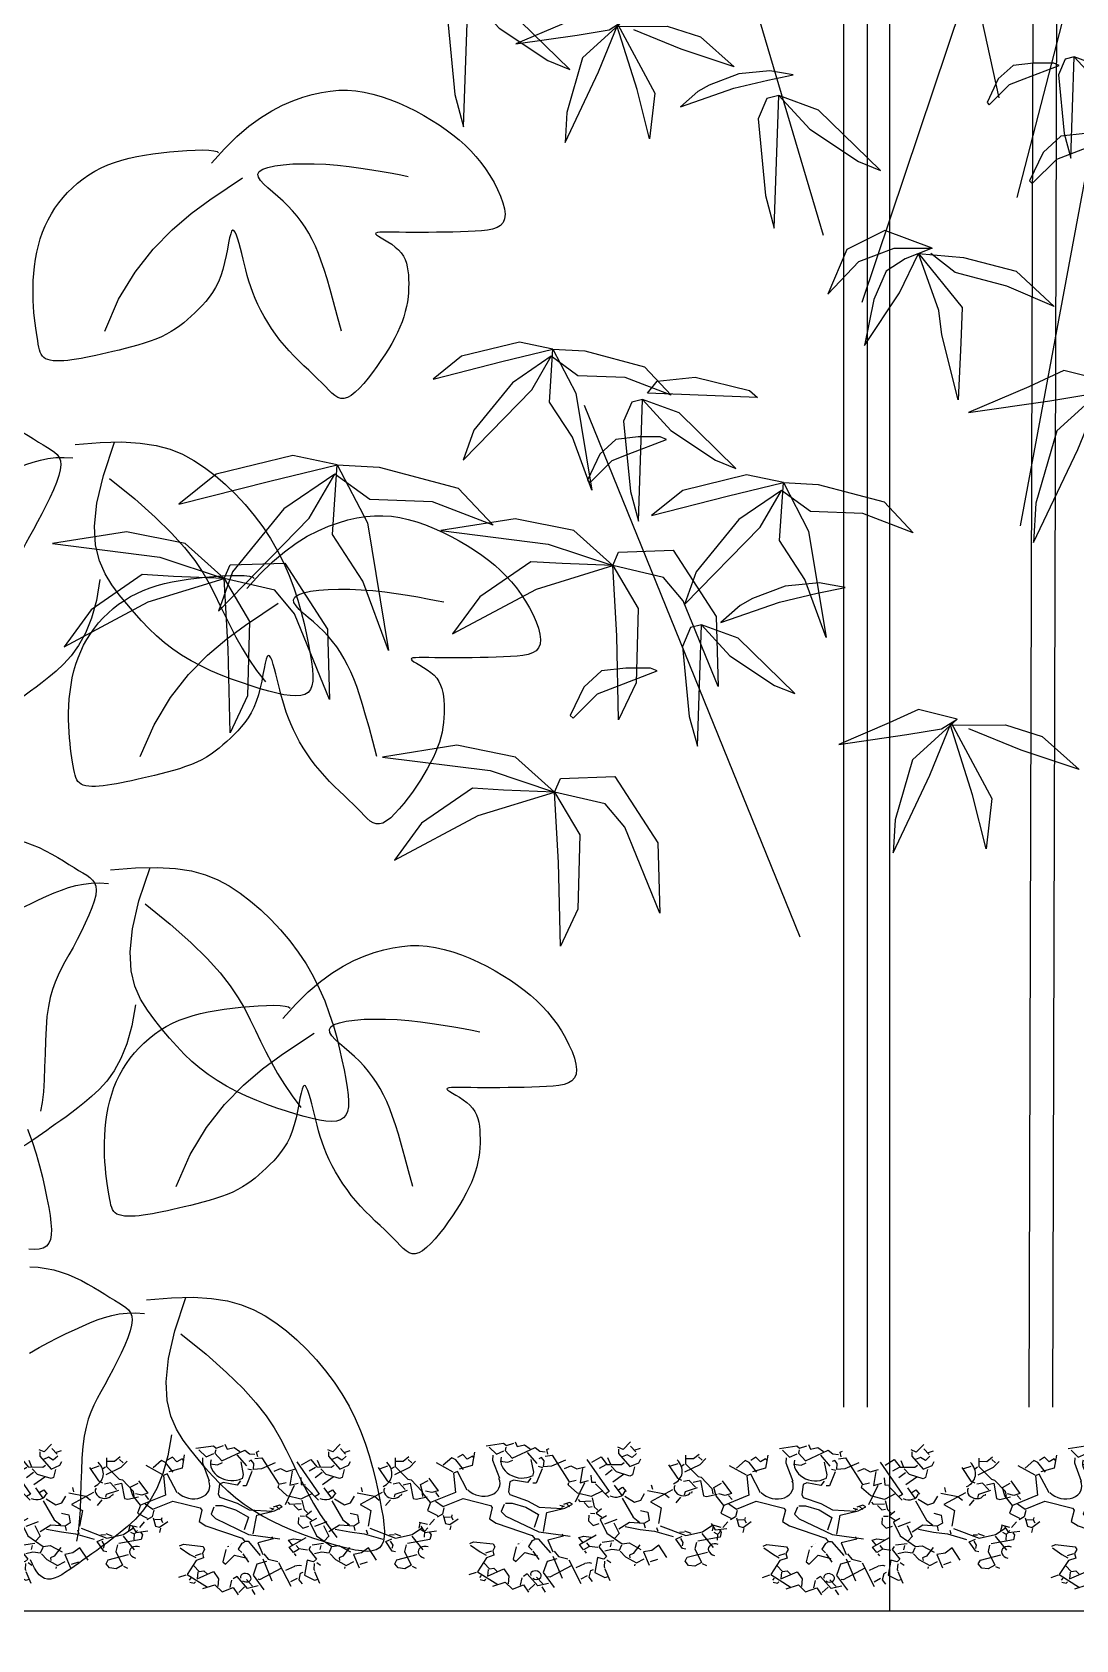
# Model space of a CAD drawing. Extents: x -1568 to -728, y -1287 to -990.
# Drawn here: x -1358.918 to -1356.442, y -1097.1 to -1093.284 of the extents above; entities that cross this region are included whole.
import ezdxf

# ---------------------------------------------------------------- set-up
doc = ezdxf.new("R2010")
doc.units = 0
doc.header["$LTSCALE"] = 5
doc.layers.get('0').update_dxf_attribs({"linetype": 'CONTINUOUS'})
for name, color, linetype in [('LH', 94, 'CONTINUOUS'), ('尺寸标注', 2, 'CONTINUOUS'), ('绿化', 3, 'CONTINUOUS'), ('路面边线', 7, 'CONTINUOUS')]:
    doc.layers.add(name, color=color, linetype=linetype)

# ---------------------------------------------------------------- blocks, each defined once
blk = doc.blocks.new('茶')
at = {"layer": 'LH'}
for p, q in [((-0.5441, 0.4373), (-0.5574, 0.4314)), ((-0.5309, 0.4422), (-0.5441, 0.4373)), ((-0.5178, 0.4463), (-0.5309, 0.4422)), ((-0.5048, 0.4494), (-0.5178, 0.4463)), ((-0.4916, 0.4514), (-0.5048, 0.4494)), ((-0.4782, 0.4525), (-0.4916, 0.4514)), ((-0.4645, 0.4525), (-0.4782, 0.4525)), ((-0.4504, 0.4515), (-0.4645, 0.4525)), ((-0.4357, 0.4494), (-0.4504, 0.4515)), ((-0.4204, 0.4463), (-0.4357, 0.4494)), ((-0.4043, 0.442), (-0.4204, 0.4463)), ((-0.3874, 0.4363), (-0.4043, 0.442)), ((-0.3697, 0.4289), (-0.3874, 0.4363)), ((-0.5962, 0.4099), (-0.6085, 0.4018)), ((-0.5835, 0.4176), (-0.5962, 0.4099)), ((-0.5705, 0.4248), (-0.5835, 0.4176)), ((-0.5574, 0.4314), (-0.5705, 0.4248)), ((-0.3511, 0.4194), (-0.3697, 0.4289)), ((-0.3316, 0.4076), (-0.3511, 0.4194)), ((-0.3113, 0.393), (-0.3316, 0.4076)), ((-0.6315, 0.3849), (-0.642, 0.3762)), ((-0.6203, 0.3934), (-0.6315, 0.3849)), ((-0.6085, 0.4018), (-0.6203, 0.3934)), ((-0.2899, 0.3755), (-0.3113, 0.393)), ((-0.6612, 0.3585), (-0.6698, 0.3494)), ((-0.6519, 0.3675), (-0.6612, 0.3585)), ((-0.642, 0.3762), (-0.6519, 0.3675)), ((-0.2676, 0.3546), (-0.2899, 0.3755)), ((-0.2783, 0.3718), (-0.2803, 0.3695)), ((-0.2731, 0.3737), (-0.2783, 0.3718)), ((-0.2652, 0.3752), (-0.2731, 0.3737)), ((-0.2552, 0.3764), (-0.2652, 0.3752)), ((-0.2435, 0.3772), (-0.2552, 0.3764)), ((-0.2305, 0.3776), (-0.2435, 0.3772)), ((-0.2169, 0.3778), (-0.2305, 0.3776)), ((-0.2031, 0.3778), (-0.2169, 0.3778)), ((-0.1896, 0.3775), (-0.2031, 0.3778)), ((-0.1763, 0.3769), (-0.1896, 0.3775)), ((-0.1634, 0.376), (-0.1763, 0.3769)), ((-0.1508, 0.3748), (-0.1634, 0.376)), ((-0.1386, 0.3732), (-0.1508, 0.3748)), ((-0.1267, 0.371), (-0.1386, 0.3732)), ((-0.1152, 0.3684), (-0.1267, 0.371)), ((-0.1041, 0.3652), (-0.1152, 0.3684)), ((-0.0933, 0.3614), (-0.1041, 0.3652)), ((-0.0829, 0.357), (-0.0933, 0.3614)), ((-0.0729, 0.352), (-0.0829, 0.357)), ((-0.6779, 0.3399), (-0.6854, 0.3301)), ((-0.6698, 0.3494), (-0.6779, 0.3399)), ((-0.4843, 0.331), (-0.5023, 0.3271)), ((-0.466, 0.3346), (-0.4843, 0.331)), ((-0.4476, 0.3376), (-0.466, 0.3346)), ((-0.4295, 0.3399), (-0.4476, 0.3376)), ((-0.4121, 0.3415), (-0.4295, 0.3399)), ((-0.3956, 0.3424), (-0.4121, 0.3415)), ((-0.3805, 0.3425), (-0.3956, 0.3424)), ((-0.3673, 0.3418), (-0.3805, 0.3425)), ((-0.3562, 0.3403), (-0.3673, 0.3418)), ((-0.3476, 0.338), (-0.3562, 0.3403)), ((-0.342, 0.3348), (-0.3476, 0.338)), ((-0.3395, 0.3308), (-0.342, 0.3348)), ((-0.3399, 0.3261), (-0.3395, 0.3308)), ((-0.0634, 0.3465), (-0.0729, 0.352)), ((-0.0542, 0.3405), (-0.0634, 0.3465)), ((-0.0455, 0.334), (-0.0542, 0.3405)), ((-0.0372, 0.3271), (-0.0455, 0.334)), ((-0.699, 0.3092), (-0.705, 0.2981)), ((-0.6924, 0.3199), (-0.699, 0.3092)), ((-0.6854, 0.3301), (-0.6924, 0.3199)), ((-0.5645, 0.3109), (-0.5762, 0.3076)), ((-0.551, 0.3147), (-0.5645, 0.3109)), ((-0.5359, 0.3187), (-0.551, 0.3147)), ((-0.5196, 0.3229), (-0.5359, 0.3187)), ((-0.5023, 0.3271), (-0.5196, 0.3229)), ((-0.3605, 0.3006), (-0.3535, 0.3078)), ((-0.3535, 0.3078), (-0.3474, 0.3145)), ((-0.3474, 0.3145), (-0.3427, 0.3206)), ((-0.3427, 0.3206), (-0.3399, 0.3261)), ((-0.2893, 0.3131), (-0.3149, 0.3274)), ((-0.2604, 0.2968), (-0.2893, 0.3131)), ((-0.0294, 0.3198), (-0.0372, 0.3271)), ((-0.022, 0.312), (-0.0294, 0.3198)), ((-0.0151, 0.3039), (-0.022, 0.312)), ((-0.7105, 0.2867), (-0.7152, 0.2753)), ((-0.705, 0.2981), (-0.7105, 0.2867)), ((-0.3827, 0.277), (-0.3755, 0.2852)), ((-0.3755, 0.2852), (-0.368, 0.2931)), ((-0.368, 0.2931), (-0.3605, 0.3006)), ((-0.2292, 0.2776), (-0.2604, 0.2968)), ((-0.0087, 0.2954), (-0.0151, 0.3039)), ((-0.0028, 0.2865), (-0.0087, 0.2954)), ((0.0026, 0.2772), (-0.0028, 0.2865)), ((-0.7191, 0.2642), (-0.7219, 0.2537)), ((-0.7152, 0.2753), (-0.7191, 0.2642)), ((-0.4014, 0.2506), (-0.3956, 0.2598)), ((-0.3956, 0.2598), (-0.3894, 0.2685)), ((-0.3894, 0.2685), (-0.3827, 0.277)), ((-0.1968, 0.2544), (-0.2292, 0.2776)), ((-0.1643, 0.2264), (-0.1968, 0.2544)), ((0.0076, 0.2676), (0.0026, 0.2772)), ((0.012, 0.2577), (0.0076, 0.2676)), ((0.0159, 0.2474), (0.012, 0.2577)), ((-0.7235, 0.244), (-0.7237, 0.2354)), ((-0.7237, 0.2354), (-0.7224, 0.2281)), ((-0.7219, 0.2537), (-0.7235, 0.244)), ((-0.4163, 0.2206), (-0.4118, 0.2311)), ((-0.4118, 0.2311), (-0.4068, 0.2411)), ((-0.4068, 0.2411), (-0.4014, 0.2506)), ((-0.3007, 0.2241), (-0.2992, 0.2313)), ((-0.2992, 0.2313), (-0.2977, 0.2375)), ((-0.2977, 0.2375), (-0.296, 0.2422)), ((-0.296, 0.2422), (-0.2943, 0.2452)), ((-0.2943, 0.2452), (-0.2925, 0.2461)), ((-0.2925, 0.2461), (-0.2906, 0.2447)), ((-0.2906, 0.2447), (-0.2887, 0.2406)), ((-0.2887, 0.2406), (-0.2865, 0.2343)), ((-0.2865, 0.2343), (-0.2842, 0.2263)), ((0.0194, 0.2368), (0.0159, 0.2474)), ((0.0223, 0.2259), (0.0194, 0.2368)), ((-0.7224, 0.2281), (-0.7196, 0.2225)), ((-0.7196, 0.2225), (-0.7152, 0.2183)), ((-0.7152, 0.2183), (-0.7094, 0.2154)), ((-0.7094, 0.2154), (-0.7022, 0.2135)), ((-0.7022, 0.2135), (-0.6939, 0.2125)), ((-0.6939, 0.2125), (-0.6846, 0.2122)), ((-0.6846, 0.2122), (-0.6743, 0.2124)), ((-0.6743, 0.2124), (-0.6631, 0.2128)), ((-0.6631, 0.2128), (-0.6513, 0.2134)), ((-0.6513, 0.2134), (-0.6389, 0.2141)), ((-0.6389, 0.2141), (-0.6263, 0.2149)), ((-0.6263, 0.2149), (-0.6135, 0.2158)), ((-0.6135, 0.2158), (-0.6008, 0.2167)), ((-0.6008, 0.2167), (-0.5883, 0.2176)), ((-0.5883, 0.2176), (-0.5764, 0.2186)), ((-0.5764, 0.2186), (-0.5651, 0.2197)), ((-0.5651, 0.2197), (-0.5546, 0.2207)), ((-0.5546, 0.2207), (-0.5452, 0.2217)), ((-0.5452, 0.2217), (-0.5368, 0.2225)), ((-0.5355, 0.2069), (-0.5411, 0.2027)), ((-0.5368, 0.2225), (-0.5298, 0.2231)), ((-0.5301, 0.2108), (-0.5355, 0.2069)), ((-0.5252, 0.2143), (-0.5301, 0.2108)), ((-0.5298, 0.2231), (-0.5242, 0.2233)), ((-0.5211, 0.2172), (-0.5252, 0.2143)), ((-0.5242, 0.2233), (-0.5201, 0.2232)), ((-0.5183, 0.2196), (-0.5211, 0.2172)), ((-0.5201, 0.2232), (-0.5176, 0.2226)), ((-0.517, 0.2214), (-0.5183, 0.2196)), ((-0.5176, 0.2226), (-0.517, 0.2214)), ((-0.4243, 0.1981), (-0.4205, 0.2096)), ((-0.4205, 0.2096), (-0.4163, 0.2206)), ((-0.3049, 0.1991), (-0.3035, 0.2077)), ((-0.3035, 0.2077), (-0.3022, 0.2161)), ((-0.3022, 0.2161), (-0.3007, 0.2241)), ((-0.2842, 0.2263), (-0.2816, 0.2169)), ((-0.2816, 0.2169), (-0.2787, 0.2066)), ((-0.2787, 0.2066), (-0.2754, 0.196)), ((-0.1329, 0.1926), (-0.1643, 0.2264)), ((0.0248, 0.2149), (0.0223, 0.2259)), ((0.0268, 0.2039), (0.0248, 0.2149)), ((0.0285, 0.1929), (0.0268, 0.2039)), ((0.1491, 0.2134), (0.1435, 0.1932)), ((-0.558, 0.1826), (-0.5602, 0.1769)), ((-0.555, 0.188), (-0.558, 0.1826)), ((-0.5511, 0.1931), (-0.555, 0.188)), ((-0.5464, 0.198), (-0.5511, 0.1931)), ((-0.5411, 0.2027), (-0.5464, 0.198)), ((-0.4312, 0.1719), (-0.4278, 0.1856)), ((-0.4278, 0.1856), (-0.4243, 0.1981)), ((-0.3093, 0.1726), (-0.3077, 0.1815)), ((-0.3077, 0.1815), (-0.3063, 0.1904)), ((-0.3063, 0.1904), (-0.3049, 0.1991)), ((-0.2754, 0.196), (-0.2717, 0.1854)), ((-0.2717, 0.1854), (-0.2676, 0.1753)), ((-0.1035, 0.1519), (-0.1329, 0.1926)), ((0.0297, 0.1821), (0.0285, 0.1929)), ((0.0307, 0.1715), (0.0297, 0.1821)), ((0.1435, 0.1932), (0.1388, 0.1733)), ((-0.5632, 0.1588), (-0.5633, 0.1523)), ((-0.5627, 0.165), (-0.5632, 0.1588)), ((-0.5617, 0.1711), (-0.5627, 0.165)), ((-0.5602, 0.1769), (-0.5617, 0.1711)), ((-0.4381, 0.1393), (-0.4346, 0.1566)), ((-0.4346, 0.1566), (-0.4312, 0.1719)), ((-0.3159, 0.1448), (-0.3133, 0.1542)), ((-0.3133, 0.1542), (-0.3112, 0.1634)), ((-0.3112, 0.1634), (-0.3093, 0.1726)), ((-0.2676, 0.1753), (-0.2629, 0.1661)), ((-0.2629, 0.1661), (-0.2579, 0.1578)), ((-0.2579, 0.1578), (-0.2524, 0.1503)), ((0.0313, 0.1614), (0.0307, 0.1715)), ((0.0316, 0.1516), (0.0313, 0.1614)), ((0.1351, 0.154), (0.1321, 0.1356)), ((0.1388, 0.1733), (0.1351, 0.154)), ((-0.5633, 0.1523), (-0.5631, 0.1457)), ((-0.5631, 0.1457), (-0.5627, 0.1389)), ((-0.5627, 0.1389), (-0.5621, 0.1319)), ((-0.5621, 0.1319), (-0.5611, 0.1248)), ((-0.4418, 0.1198), (-0.4381, 0.1393)), ((-0.3222, 0.1254), (-0.3188, 0.1352)), ((-0.3188, 0.1352), (-0.3159, 0.1448)), ((-0.2524, 0.1503), (-0.2466, 0.1434)), ((-0.2466, 0.1434), (-0.2406, 0.1371)), ((-0.2406, 0.1371), (-0.2345, 0.1313)), ((-0.2345, 0.1313), (-0.2282, 0.1259)), ((-0.0774, 0.1035), (-0.1035, 0.1519)), ((0.0313, 0.1252), (0.0316, 0.1335)), ((0.0317, 0.1423), (0.0316, 0.1516)), ((0.0316, 0.1335), (0.0317, 0.1423)), ((0.1321, 0.1356), (0.1297, 0.1182)), ((-0.5611, 0.1248), (-0.5599, 0.1175)), ((-0.5599, 0.1175), (-0.5582, 0.11)), ((-0.5582, 0.11), (-0.5562, 0.1025)), ((-0.5562, 0.1025), (-0.5537, 0.0948)), ((-0.4458, 0.0975), (-0.4418, 0.1198)), ((-0.3354, 0.0957), (-0.3305, 0.1056)), ((-0.3305, 0.1056), (-0.3262, 0.1155)), ((-0.3262, 0.1155), (-0.3222, 0.1254)), ((-0.2282, 0.1259), (-0.2219, 0.1207)), ((-0.2219, 0.1207), (-0.2156, 0.1158)), ((-0.2156, 0.1158), (-0.2093, 0.111)), ((-0.2093, 0.111), (-0.2029, 0.1064)), ((-0.2029, 0.1064), (-0.1962, 0.102)), ((-0.1962, 0.102), (-0.1893, 0.0979)), ((0.0294, 0.0975), (0.0299, 0.1036)), ((0.0299, 0.1036), (0.0304, 0.1103)), ((0.0304, 0.1103), (0.0309, 0.1175)), ((0.0309, 0.1175), (0.0313, 0.1252)), ((0.1278, 0.1021), (0.1262, 0.0874)), ((0.1297, 0.1182), (0.1278, 0.1021)), ((-0.5537, 0.0948), (-0.5507, 0.087)), ((-0.5507, 0.087), (-0.5472, 0.0791)), ((-0.5472, 0.0791), (-0.5432, 0.0711)), ((-0.4504, 0.0723), (-0.4458, 0.0975)), ((-0.3463, 0.0761), (-0.3406, 0.0858)), ((-0.3406, 0.0858), (-0.3354, 0.0957)), ((-0.1893, 0.0979), (-0.182, 0.0941)), ((-0.182, 0.0941), (-0.1742, 0.0905)), ((-0.1742, 0.0905), (-0.1659, 0.0873)), ((-0.1659, 0.0873), (-0.157, 0.0843)), ((-0.157, 0.0843), (-0.1476, 0.0817)), ((-0.1476, 0.0817), (-0.1378, 0.0793)), ((-0.1378, 0.0793), (-0.1278, 0.0772)), ((-0.1278, 0.0772), (-0.1176, 0.0752)), ((0.0258, 0.0754), (0.0269, 0.0788)), ((0.0269, 0.0788), (0.0278, 0.0827)), ((0.0278, 0.0827), (0.0284, 0.0871)), ((0.0284, 0.0871), (0.029, 0.092)), ((0.029, 0.092), (0.0294, 0.0975)), ((0.1262, 0.0874), (0.1252, 0.0742)), ((-0.5432, 0.0711), (-0.5387, 0.063)), ((-0.5387, 0.063), (-0.5336, 0.0548)), ((-0.5336, 0.0548), (-0.5281, 0.0465)), ((-0.3655, 0.0482), (-0.3588, 0.0572)), ((-0.3588, 0.0572), (-0.3523, 0.0665)), ((-0.3523, 0.0665), (-0.3463, 0.0761)), ((-0.1176, 0.0752), (-0.1075, 0.0735)), ((-0.1075, 0.0735), (-0.0974, 0.0719)), ((-0.0974, 0.0719), (-0.0876, 0.0704)), ((-0.0876, 0.0704), (-0.0782, 0.069)), ((-0.0782, 0.069), (-0.0691, 0.0677)), ((-0.0691, 0.0677), (-0.0604, 0.0665)), ((-0.0604, 0.0665), (-0.0521, 0.0654)), ((-0.0521, 0.0654), (-0.0441, 0.0644)), ((-0.0441, 0.0644), (-0.0364, 0.0637)), ((-0.0364, 0.0637), (-0.029, 0.063)), ((-0.029, 0.063), (-0.0219, 0.0626)), ((-0.0219, 0.0626), (-0.0152, 0.0623)), ((-0.0152, 0.0623), (-0.0088, 0.0623)), ((-0.0088, 0.0623), (-0.0029, 0.0625)), ((-0.0029, 0.0625), (0.0027, 0.0629)), ((0.0027, 0.0629), (0.0077, 0.0636)), ((0.0077, 0.0636), (0.0122, 0.0647)), ((0.0122, 0.0647), (0.0162, 0.0661)), ((0.0162, 0.0661), (0.0195, 0.0678)), ((0.0195, 0.0678), (0.0221, 0.0699)), ((0.0221, 0.0699), (0.0242, 0.0724)), ((0.0242, 0.0724), (0.0258, 0.0754)), ((0.1252, 0.0742), (0.1247, 0.0625)), ((0.1247, 0.0625), (0.1249, 0.0523)), ((0.1249, 0.0523), (0.1258, 0.0436)), ((-0.5281, 0.0465), (-0.5222, 0.038)), ((-0.5222, 0.038), (-0.5158, 0.0294)), ((-0.5158, 0.0294), (-0.5089, 0.0207)), ((-0.3867, 0.0229), (-0.3796, 0.031)), ((-0.3796, 0.031), (-0.3725, 0.0394)), ((-0.3725, 0.0394), (-0.3655, 0.0482)), ((0.1258, 0.0436), (0.1277, 0.0364)), ((0.1277, 0.0364), (0.1307, 0.0307)), ((0.1307, 0.0307), (0.1348, 0.0265)), ((0.1348, 0.0265), (0.1401, 0.0239)), ((-0.5089, 0.0207), (-0.5017, 0.0119)), ((-0.5017, 0.0119), (-0.4942, 0.0031)), ((-0.4942, 0.0031), (-0.4865, -0.0052)), ((-0.4125, -0.0064), (-0.4067, 0.0005)), ((-0.4067, 0.0005), (-0.4004, 0.0076)), ((-0.4004, 0.0076), (-0.3937, 0.0151)), ((-0.3937, 0.0151), (-0.3867, 0.0229)), ((0.1401, 0.0239), (0.1466, 0.0226)), ((0.1466, 0.0226), (0.1543, 0.0226)), ((0.1543, 0.0226), (0.1632, 0.0239)), ((-0.4865, -0.0052), (-0.4788, -0.013)), ((-0.4788, -0.013), (-0.4713, -0.0199)), ((-0.4713, -0.0199), (-0.4641, -0.0258)), ((-0.4314, -0.0284), (-0.4271, -0.0241)), ((-0.4271, -0.0241), (-0.4226, -0.0188)), ((-0.4226, -0.0188), (-0.4178, -0.0128)), ((-0.4178, -0.0128), (-0.4125, -0.0064)), ((0.1044, -0.0212), (0.094, -0.0266)), ((0.1152, -0.0163), (0.1044, -0.0212)), ((0.1265, -0.012), (0.1152, -0.0163)), ((0.1384, -0.0085), (0.1265, -0.012)), ((0.1508, -0.0057), (0.1384, -0.0085)), ((0.1639, -0.0037), (0.1508, -0.0057)), ((-0.4641, -0.0258), (-0.4573, -0.0302)), ((-0.4573, -0.0302), (-0.4511, -0.0331)), ((-0.4511, -0.0331), (-0.4455, -0.0342)), ((-0.4455, -0.0342), (-0.4405, -0.0337)), ((-0.4405, -0.0337), (-0.4359, -0.0317)), ((-0.4359, -0.0317), (-0.4314, -0.0284)), ((0.0656, -0.0448), (0.0571, -0.051)), ((0.0746, -0.0386), (0.0656, -0.0448)), ((0.0841, -0.0324), (0.0746, -0.0386)), ((0.094, -0.0266), (0.0841, -0.0324)), ((-0.0894, -0.0734), (-0.1184, -0.0775)), ((-0.0554, -0.0712), (-0.0894, -0.0734)), ((-0.0562, -0.1239), (-0.0782, -0.0728)), ((-0.0158, -0.0711), (-0.0554, -0.0712)), ((0.0283, -0.0724), (0.0226, -0.0766)), ((0.0347, -0.0678), (0.0283, -0.0724)), ((0.0416, -0.0627), (0.0347, -0.0678)), ((0.0491, -0.057), (0.0416, -0.0627)), ((0.0571, -0.051), (0.0491, -0.057)), ((-0.1836, -0.1009), (-0.2007, -0.1121)), ((-0.1648, -0.0914), (-0.1836, -0.1009)), ((-0.1433, -0.0836), (-0.1648, -0.0914)), ((-0.1184, -0.0775), (-0.1433, -0.0836)), ((0.0034, -0.0903), (-0.0106, -0.0923)), ((0.0165, -0.0895), (0.0034, -0.0903)), ((0.0111, -0.0896), (0.0096, -0.095)), ((0.0096, -0.095), (0.0096, -0.1014)), ((0.0096, -0.1014), (0.0111, -0.1091)), ((0.0139, -0.0849), (0.0111, -0.0896)), ((0.0178, -0.0806), (0.0139, -0.0849)), ((0.029, -0.0899), (0.0165, -0.0895)), ((0.0226, -0.0766), (0.0178, -0.0806)), ((0.041, -0.0912), (0.029, -0.0899)), ((0.0527, -0.0935), (0.041, -0.0912)), ((0.0645, -0.0965), (0.0527, -0.0935)), ((0.0764, -0.1001), (0.0645, -0.0965)), ((0.0888, -0.1043), (0.0764, -0.1001)), ((-0.2167, -0.1247), (-0.2322, -0.1388)), ((-0.2007, -0.1121), (-0.2167, -0.1247)), ((-0.0425, -0.1669), (-0.0562, -0.1239)), ((0.0111, -0.1091), (0.0142, -0.1182)), ((0.0142, -0.1182), (0.0188, -0.1286)), ((0.1017, -0.1089), (0.0888, -0.1043)), ((0.1152, -0.114), (0.1017, -0.1089)), ((0.1294, -0.1196), (0.1152, -0.114)), ((0.1442, -0.1257), (0.1294, -0.1196)), ((0.1597, -0.1325), (0.1442, -0.1257)), ((-0.2322, -0.1388), (-0.2474, -0.1542)), ((-0.0656, -0.1292), (-0.1026, -0.1649)), ((0.0188, -0.1286), (0.0245, -0.1399)), ((0.0245, -0.1399), (0.0312, -0.1518)), ((0.0312, -0.1518), (0.0384, -0.1641)), ((0.1758, -0.1399), (0.1597, -0.1325)), ((-0.2619, -0.1707), (-0.2757, -0.1882)), ((-0.2474, -0.1542), (-0.2619, -0.1707)), ((-0.1026, -0.1649), (-0.1324, -0.1963)), ((-0.0358, -0.2029), (-0.0425, -0.1669)), ((0.0384, -0.1641), (0.046, -0.1764)), ((0.046, -0.1764), (0.0537, -0.1884)), ((-0.2757, -0.1882), (-0.2887, -0.2066)), ((-0.1324, -0.1963), (-0.1562, -0.2238)), ((-0.0349, -0.2329), (-0.0358, -0.2029)), ((0.0537, -0.1884), (0.0612, -0.1997)), ((0.0612, -0.1997), (0.0683, -0.2103)), ((-0.3007, -0.2256), (-0.3115, -0.2453)), ((-0.2887, -0.2066), (-0.3007, -0.2256)), ((-0.1562, -0.2238), (-0.1747, -0.2481)), ((0.0683, -0.2103), (0.0749, -0.2205)), ((0.0749, -0.2205), (0.081, -0.2305)), ((-0.3115, -0.2453), (-0.321, -0.2654)), ((-0.1747, -0.2481), (-0.189, -0.2699)), ((-0.0387, -0.258), (-0.0349, -0.2329)), ((0.081, -0.2305), (0.0866, -0.2409)), ((0.0866, -0.2409), (0.0917, -0.252)), ((0.0917, -0.252), (0.0963, -0.2643)), ((-0.321, -0.2654), (-0.3291, -0.2857)), ((-0.189, -0.2699), (-0.2001, -0.2897)), ((-0.0553, -0.2975), (-0.0459, -0.2792)), ((-0.0459, -0.2792), (-0.0387, -0.258)), ((0.0963, -0.2643), (0.1003, -0.2782)), ((0.1003, -0.2782), (0.1038, -0.2941)), ((-0.3291, -0.2857), (-0.336, -0.3061)), ((-0.2001, -0.2897), (-0.2088, -0.3082)), ((-0.0657, -0.314), (-0.0553, -0.2975)), ((-0.0372, -0.2873), (-0.0288, -0.32)), ((0.1038, -0.2941), (0.1068, -0.3122)), ((-0.3416, -0.3263), (-0.3463, -0.3462)), ((-0.336, -0.3061), (-0.3416, -0.3263)), ((-0.2161, -0.326), (-0.223, -0.3435)), ((-0.2088, -0.3082), (-0.2161, -0.326)), ((-0.0865, -0.3442), (-0.0761, -0.3295)), ((-0.0761, -0.3295), (-0.0657, -0.314)), ((-0.0288, -0.32), (-0.0187, -0.3474)), ((0.1068, -0.3122), (0.1094, -0.332)), ((-0.3463, -0.3462), (-0.35, -0.3655)), ((-0.223, -0.3435), (-0.2297, -0.361)), ((-0.097, -0.3581), (-0.0865, -0.3442)), ((-0.0187, -0.3474), (-0.0072, -0.3701)), ((0.1094, -0.332), (0.1118, -0.3526)), ((0.1118, -0.3526), (0.1142, -0.3734)), ((-0.35, -0.3655), (-0.353, -0.3839)), ((-0.2366, -0.3786), (-0.244, -0.3963)), ((-0.2297, -0.361), (-0.2366, -0.3786)), ((-0.1188, -0.3838), (-0.1077, -0.3713)), ((-0.1077, -0.3713), (-0.097, -0.3581)), ((-0.0072, -0.3701), (0.0052, -0.3887)), ((0.1142, -0.3734), (0.1166, -0.3936)), ((-0.3554, -0.4013), (-0.3573, -0.4174)), ((-0.353, -0.3839), (-0.3554, -0.4013)), ((-0.244, -0.3963), (-0.2521, -0.4143)), ((-0.156, -0.4175), (-0.1428, -0.4069)), ((-0.1428, -0.4069), (-0.1305, -0.3956)), ((-0.1305, -0.3956), (-0.1188, -0.3838)), ((0.0052, -0.3887), (0.0181, -0.4038)), ((0.0181, -0.4038), (0.0312, -0.416)), ((0.1166, -0.3936), (0.1194, -0.4123)), ((-0.3588, -0.4321), (-0.3599, -0.4453)), ((-0.3573, -0.4174), (-0.3588, -0.4321)), ((-0.2521, -0.4143), (-0.2614, -0.4326)), ((-0.1848, -0.437), (-0.17, -0.4275)), ((-0.17, -0.4275), (-0.156, -0.4175)), ((0.0312, -0.416), (0.044, -0.4261)), ((0.044, -0.4261), (0.0561, -0.4345)), ((0.1194, -0.4123), (0.1226, -0.429)), ((0.1226, -0.429), (0.1264, -0.4427)), ((-0.3599, -0.4453), (-0.3604, -0.457)), ((-0.3604, -0.457), (-0.3602, -0.4672)), ((-0.2721, -0.4514), (-0.2844, -0.4708)), ((-0.2614, -0.4326), (-0.2721, -0.4514)), ((-0.2312, -0.4617), (-0.2157, -0.4541)), ((-0.2157, -0.4541), (-0.2001, -0.4458)), ((-0.2001, -0.4458), (-0.1848, -0.437)), ((0.0561, -0.4345), (0.0673, -0.442)), ((0.0673, -0.442), (0.0775, -0.4486)), ((0.0775, -0.4486), (0.0869, -0.4545)), ((0.0869, -0.4545), (0.0957, -0.4598)), ((-0.3602, -0.4672), (-0.3593, -0.4759)), ((-0.3593, -0.4759), (-0.3573, -0.4831)), ((-0.3573, -0.4831), (-0.3544, -0.4888)), ((-0.2886, -0.4857), (-0.2755, -0.4807)), ((-0.2755, -0.4807), (-0.2614, -0.475)), ((-0.2614, -0.475), (-0.2466, -0.4687)), ((-0.2466, -0.4687), (-0.2312, -0.4617)), ((0.0957, -0.4598), (0.1039, -0.4647)), ((0.1039, -0.4647), (0.1116, -0.4692)), ((0.1116, -0.4692), (0.1191, -0.4736)), ((0.1191, -0.4736), (0.1263, -0.4779)), ((0.1263, -0.4779), (0.1335, -0.4821)), ((0.1335, -0.4821), (0.1406, -0.4863)), ((0.1928, -0.4856), (0.1959, -0.4798)), ((0.1959, -0.4798), (0.1988, -0.4731)), ((0.1988, -0.4731), (0.2015, -0.4658)), ((-0.3544, -0.4888), (-0.3503, -0.493)), ((-0.3503, -0.493), (-0.345, -0.4956)), ((-0.345, -0.4956), (-0.3385, -0.4969)), ((-0.3385, -0.4969), (-0.3307, -0.4969)), ((-0.3307, -0.4969), (-0.3219, -0.4956)), ((-0.3219, -0.4956), (-0.3118, -0.4933)), ((-0.3118, -0.4933), (-0.3008, -0.4899)), ((-0.3008, -0.4899), (-0.2886, -0.4857)), ((0.1406, -0.4863), (0.1475, -0.4901)), ((0.1475, -0.4901), (0.1541, -0.4935)), ((0.1541, -0.4935), (0.1604, -0.4962)), ((0.1604, -0.4962), (0.1664, -0.4982)), ((0.1664, -0.4982), (0.172, -0.4991)), ((0.172, -0.4991), (0.1771, -0.4988)), ((0.1771, -0.4988), (0.1817, -0.4973)), ((0.1817, -0.4973), (0.1858, -0.4945)), ((0.1858, -0.4945), (0.1895, -0.4906)), ((0.1895, -0.4906), (0.1928, -0.4856))]:
    blk.add_line(p, q, dxfattribs=at)
blk = doc.blocks.new('茶1')
at = {"layer": '尺寸标注'}
for p in [(-0.0841, 0.7079), (-0.0841, 0.0324), (-0.0841, -0.6502)]:
    blk.add_blockref('茶', p, dxfattribs=at)
blk = doc.blocks.new('A$C3DF60D46')
at = {"color": 3}
for p, q in [((1024.4667, 897.466701), (1007.5334, 867.833351)), ((1024.4667, 884.766701), (1041.40005, 872.066701)), ((1054.10005, 884.766701), (1037.1667, 846.666701)), ((732.3667, 829.733351), (711.20005, 833.966701)), ((715.43335, 825.500001), (719.6667, 804.333351)), ((753.5334, 876.300001), (732.3667, 829.733351)), ((757.7667, 855.133351), (783.1667, 833.966701)), ((795.8667, 855.133351), (774.70005, 838.200001)), ((787.40005, 825.500001), (774.70005, 800.100001)), ((952.50005, 825.500001), (927.10005, 804.333351)), ((977.90005, 829.733351), (969.4334, 817.033351)), ((973.6667, 876.300001), (982.1334, 833.966701)), ((1007.5334, 867.833351), (977.90005, 859.366701)), ((982.1334, 833.966701), (1041.40005, 787.400001)), ((1037.1667, 846.666701), (986.3667, 791.633351)), ((626.53335, 728.133351), (656.1667, 766.233351)), ((656.1667, 766.233351), (685.80005, 736.600001)), ((681.5667, 770.466701), (698.50005, 740.833351)), ((685.80005, 736.600001), (740.83335, 753.533351)), ((719.6667, 804.333351), (774.70005, 753.533351)), ((753.5334, 808.566701), (736.60005, 791.633351)), ((740.83335, 753.533351), (749.30005, 766.233351)), ((774.70005, 800.100001), (753.5334, 808.566701)), ((774.70005, 753.533351), (804.3334, 783.166701)), ((791.6334, 757.766701), (791.6334, 715.433351)), ((804.3334, 783.166701), (808.5667, 804.333351)), ((918.6334, 808.566701), (965.20005, 753.533351)), ((965.20005, 753.533351), (982.1334, 749.300001)), ((1011.7667, 757.766701), (990.60005, 745.066701)), ((1041.40005, 732.366701), (1011.7667, 757.766701)), ((1028.70005, 753.533351), (1054.10005, 770.466701)), ((1041.40005, 787.400001), (1054.10005, 787.400001)), ((1054.10005, 787.400001), (1104.90005, 745.066701)), ((1054.10005, 770.466701), (1079.50005, 698.500001)), ((211.6667, 681.566701), (275.1667, 715.433351)), ((275.1667, 715.433351), (287.8667, 706.966701)), ((287.8667, 706.966701), (313.2667, 728.133351)), ((287.8667, 698.500001), (287.8667, 681.566701)), ((317.50005, 736.600001), (330.20005, 715.433351)), ((321.73335, 651.933351), (397.93335, 732.366701)), ((330.20005, 715.433351), (355.60005, 732.366701)), ((355.60005, 732.366701), (381.00005, 719.666701)), ((372.53335, 698.500001), (419.10005, 656.166701)), ((397.93335, 732.366701), (419.10005, 719.666701)), ((419.10005, 719.666701), (440.2667, 723.900001)), ((431.80005, 690.033351), (423.33335, 681.566701)), ((444.50005, 677.333351), (431.80005, 690.033351)), ((444.50005, 736.600001), (452.9667, 745.066701)), ((452.9667, 715.433351), (444.50005, 736.600001)), ((444.50005, 702.733351), (469.90005, 715.433351)), ((469.90005, 715.433351), (558.80005, 605.366701)), ((524.93335, 706.966701), (478.3667, 660.400001)), ((575.73335, 677.333351), (605.3667, 698.500001)), ((605.3667, 736.600001), (719.6667, 605.366701)), ((681.5667, 732.366701), (660.40005, 706.966701)), ((711.20005, 715.433351), (690.03335, 681.566701)), ((728.13335, 711.200001), (702.73335, 732.366701)), ((757.7667, 706.966701), (723.90005, 656.166701)), ((783.1667, 706.966701), (728.13335, 711.200001)), ((791.6334, 715.433351), (783.1667, 706.966701)), ((872.0667, 690.033351), (880.5334, 668.866701)), ((956.7334, 690.033351), (884.7667, 605.366701)), ((1007.5334, 698.500001), (1049.8667, 732.366701)), ((1007.5334, 681.566701), (1007.5334, 698.500001)), ((1032.9334, 698.500001), (1032.9334, 706.966701)), ((1079.50005, 698.500001), (1092.20005, 698.500001)), ((1092.20005, 698.500001), (1130.30005, 723.900001)), ((1104.90005, 745.066701), (1113.3667, 719.666701)), ((173.5667, 635.000001), (177.8, 567.266701)), ((224.3667, 677.333351), (258.23335, 651.933351)), ((245.53335, 643.466701), (249.7667, 618.066701)), ((258.23335, 651.933351), (283.63335, 677.333351)), ((279.40005, 622.300001), (309.03335, 626.533351)), ((287.8667, 681.566701), (321.73335, 651.933351)), ((309.03335, 626.533351), (325.9667, 643.466701)), ((393.70005, 668.866701), (414.8667, 609.600001)), ((427.5667, 643.466701), (444.50005, 643.466701)), ((444.50005, 635.000001), (436.03335, 558.800001)), ((448.73335, 647.700001), (444.50005, 677.333351)), ((478.3667, 660.400001), (448.73335, 647.700001)), ((529.1667, 664.633351), (550.33335, 685.800001)), ((550.33335, 685.800001), (575.73335, 677.333351)), ((596.90005, 685.800001), (601.13335, 613.833351)), ((601.13335, 613.833351), (630.7667, 635.000001)), ((635.00005, 664.633351), (643.4667, 630.766701)), ((643.4667, 630.766701), (660.40005, 635.000001)), ((723.90005, 575.733351), (660.40005, 626.533351)), ((732.3667, 643.466701), (770.4667, 601.133351)), ((753.5334, 626.533351), (766.2334, 643.466701)), ((766.2334, 643.466701), (783.1667, 626.533351)), ((846.6667, 601.133351), (855.1334, 639.233351)), ((931.3334, 660.400001), (863.60005, 656.166701)), ((952.50005, 647.700001), (931.3334, 660.400001)), ((994.8334, 664.633351), (982.1334, 630.766701)), ((93.13335, 579.966701), (67.73335, 533.400001)), ((110.0667, 575.733351), (93.13335, 579.966701)), ((148.1667, 537.633351), (110.0667, 575.733351)), ((131.23335, 609.600001), (114.3, 588.433351)), ((152.4, 592.666701), (131.23335, 609.600001)), ((177.8, 567.266701), (131.23335, 533.400001)), ((169.33335, 613.833351), (152.4, 592.666701)), ((177.8, 605.366701), (169.33335, 613.833351)), ((249.7667, 618.066701), (292.10005, 537.633351)), ((410.63335, 575.733351), (402.1667, 550.333351)), ((414.8667, 609.600001), (414.8667, 588.433351)), ((558.80005, 605.366701), (584.20005, 622.300001)), ((558.80005, 588.433351), (558.80005, 601.133351)), ((601.13335, 558.800001), (558.80005, 588.433351)), ((618.0667, 618.066701), (601.13335, 512.233351)), ((694.2667, 601.133351), (656.1667, 558.800001)), ((719.6667, 605.366701), (706.9667, 588.433351)), ((774.70005, 588.433351), (833.9667, 508.000001)), ((783.1667, 601.133351), (825.50005, 584.200001)), ((825.50005, 584.200001), (846.6667, 601.133351)), ((884.7667, 605.366701), (931.3334, 588.433351)), ((931.3334, 588.433351), (935.5667, 508.000001)), ((1134.5334, 571.500001), (1155.70005, 546.100001)), ((1155.70005, 546.100001), (1198.0334, 567.266701)), ((38.1, 537.633351), (110.0667, 512.233351)), ((127, 520.700001), (114.3, 508.000001)), ((114.3, 508.000001), (139.7, 414.866651)), ((182.03335, 440.266701), (127, 520.700001)), ((347.13335, 546.100001), (334.43335, 533.400001)), ((334.43335, 533.400001), (338.6667, 482.600001)), ((402.1667, 550.333351), (347.13335, 546.100001)), ((436.03335, 558.800001), (423.33335, 554.566701)), ((579.9667, 503.766701), (558.80005, 486.833351)), ((592.6667, 499.533351), (579.9667, 503.766701)), ((656.1667, 558.800001), (601.13335, 558.800001)), ((609.60005, 529.166701), (618.0667, 520.700001)), ((618.0667, 520.700001), (660.40005, 537.633351)), ((635.00005, 520.700001), (656.1667, 503.766701)), ((656.1667, 503.766701), (668.8667, 512.233351)), ((660.40005, 554.566701), (677.33335, 512.233351)), ((677.33335, 512.233351), (694.2667, 499.533351)), ((706.9667, 512.233351), (690.03335, 482.600001)), ((833.9667, 508.000001), (863.60005, 491.066701)), ((855.1334, 550.333351), (884.7667, 550.333351)), ((897.4667, 512.233351), (880.5334, 491.066701)), ((884.7667, 550.333351), (897.4667, 512.233351)), ((1041.40005, 503.766701), (1066.80005, 499.533351)), ((1049.8667, 482.600001), (1109.1334, 520.700001)), ((1181.10005, 516.466701), (1100.6667, 469.900001)), ((1109.1334, 520.700001), (1138.7667, 563.033351)), ((1109.1334, 512.233351), (1164.1667, 457.200001)), ((1172.6334, 550.333351), (1181.10005, 541.866701)), ((1181.10005, 541.866701), (1181.10005, 516.466701)), ((0, 410.633351), (25.4, 440.266701)), ((25.4, 452.966701), (71.9667, 402.166651)), ((338.6667, 482.600001), (347.13335, 469.900001)), ((347.13335, 469.900001), (419.10005, 461.433351)), ((419.10005, 461.433351), (469.90005, 444.500001)), ((469.90005, 444.500001), (558.80005, 465.666701)), ((503.7667, 427.566701), (567.2667, 469.900001)), ((546.10005, 478.366701), (563.03335, 478.366701)), ((563.03335, 478.366701), (554.5667, 469.900001)), ((567.2667, 469.900001), (592.6667, 499.533351)), ((567.2667, 495.300001), (584.20005, 482.600001)), ((664.63335, 465.666701), (668.8667, 436.033351)), ((685.80005, 478.366701), (668.8667, 474.133351)), ((690.03335, 482.600001), (715.43335, 469.900001)), ((732.3667, 482.600001), (711.20005, 457.200001)), ((711.20005, 457.200001), (749.30005, 397.933351)), ((774.70005, 478.366701), (732.3667, 440.266701)), ((766.2334, 457.200001), (795.8667, 410.633351)), ((825.50005, 478.366701), (791.6334, 431.800001)), ((812.80005, 452.966701), (872.0667, 457.200001)), ((880.5334, 491.066701), (825.50005, 478.366701)), ((863.60005, 491.066701), (855.1334, 486.833351)), ((872.0667, 457.200001), (927.10005, 465.666701)), ((880.5334, 491.066701), (889.00005, 469.900001)), ((927.10005, 465.666701), (1003.30005, 461.433351)), ((931.3334, 486.833351), (939.80005, 469.900001)), ((944.0334, 499.533351), (1049.8667, 482.600001)), ((1016.00005, 452.966701), (1037.1667, 474.133351)), ((1049.8667, 414.866651), (1016.00005, 452.966701)), ((1041.40005, 495.300001), (1024.4667, 491.066701)), ((1032.9334, 461.433351), (1045.6334, 444.500001)), ((1045.6334, 444.500001), (1045.6334, 427.566701)), ((1096.4334, 461.433351), (1096.4334, 427.566701)), ((16.93335, 372.533351), (0, 410.633351)), ((50.8, 385.233351), (25.4, 385.233351)), ((71.9667, 402.166651), (50.8, 385.233351)), ((139.7, 414.866651), (55.03335, 334.433351)), ((63.5, 389.466651), (80.43335, 372.533351)), ((105.83335, 330.200001), (173.5667, 393.700001)), ((173.5667, 393.700001), (283.63335, 393.700001)), ((283.63335, 393.700001), (292.10005, 385.233351)), ((292.10005, 385.233351), (292.10005, 325.966651)), ((334.43335, 414.866651), (330.20005, 376.766651)), ((330.20005, 376.766651), (351.3667, 359.833351)), ((338.6667, 423.333351), (364.0667, 431.800001)), ((364.0667, 431.800001), (419.10005, 427.566701)), ((419.10005, 427.566701), (474.13335, 406.400001)), ((474.13335, 406.400001), (469.90005, 338.666651)), ((508.00005, 330.200001), (503.7667, 427.566701)), ((656.1667, 309.033351), (711.20005, 376.766651)), ((668.8667, 436.033351), (690.03335, 419.100001)), ((690.03335, 419.100001), (711.20005, 436.033351)), ((749.30005, 397.933351), (817.0334, 364.066651)), ((795.8667, 410.633351), (783.1667, 381.000001)), ((817.0334, 364.066651), (842.4334, 376.766651)), ((842.4334, 376.766651), (893.2334, 359.833351)), ((884.7667, 381.000001), (867.8334, 330.200001)), ((956.7334, 402.166651), (935.5667, 368.300001)), ((999.0667, 351.366651), (956.7334, 402.166651)), ((1062.5667, 414.866651), (1049.8667, 414.866651)), ((1071.0334, 355.600001), (1075.2667, 376.766651)), ((1075.2667, 376.766651), (1147.2334, 427.566701)), ((1096.4334, 427.566701), (1134.5334, 368.300001)), ((55.03335, 334.433351), (16.93335, 372.533351)), ((55.03335, 334.433351), (50.8, 292.100001)), ((71.9667, 347.133351), (105.83335, 330.200001)), ((110.0667, 325.966651), (110.0667, 292.100001)), ((292.10005, 325.966651), (321.73335, 313.266651)), ((321.73335, 313.266651), (469.90005, 296.333351)), ((351.3667, 359.833351), (491.0667, 321.733351)), ((491.0667, 321.733351), (613.83335, 338.666651)), ((588.43335, 330.200001), (533.40005, 292.100001)), ((579.9667, 338.666651), (588.43335, 330.200001)), ((647.70005, 342.900001), (664.63335, 355.600001)), ((668.8667, 321.733351), (647.70005, 342.900001)), ((664.63335, 355.600001), (694.2667, 359.833351)), ((681.5667, 325.966651), (694.2667, 313.266651)), ((694.2667, 313.266651), (728.13335, 317.500001)), ((736.60005, 338.666651), (732.3667, 321.733351)), ((732.3667, 321.733351), (770.4667, 283.633351)), ((783.1667, 368.300001), (740.83335, 347.133351)), ((757.7667, 309.033351), (783.1667, 325.966651)), ((774.70005, 355.600001), (774.70005, 334.433351)), ((783.1667, 325.966651), (812.80005, 330.200001)), ((812.80005, 330.200001), (817.0334, 359.833351)), ((817.0334, 325.966651), (842.4334, 304.800001)), ((867.8334, 330.200001), (855.1334, 317.500001)), ((855.1334, 317.500001), (859.3667, 304.800001)), ((889.00005, 287.866651), (914.40005, 317.500001)), ((935.5667, 368.300001), (905.9334, 351.366651)), ((905.9334, 351.366651), (939.80005, 292.100001)), ((965.20005, 330.200001), (939.80005, 309.033351)), ((1087.9667, 338.666651), (1071.0334, 355.600001)), ((1113.3667, 342.900001), (1087.9667, 338.666651)), ((1134.5334, 368.300001), (1113.3667, 342.900001)), ((1138.7667, 364.066651), (1155.70005, 359.833351)), ((50.8, 292.100001), (93.13335, 279.400001)), ((84.6667, 258.233351), (71.9667, 224.366651)), ((110.0667, 292.100001), (93.13335, 270.933351)), ((114.3, 287.866651), (131.23335, 249.766651)), ((143.93335, 287.866651), (122.7667, 279.400001)), ((148.1667, 287.866651), (148.1667, 300.566651)), ((148.1667, 249.766651), (173.5667, 287.866651)), ((156.63335, 275.166651), (148.1667, 287.866651)), ((436.03335, 258.233351), (436.03335, 258.233351)), ((474.13335, 270.933351), (465.6667, 237.066651)), ((469.90005, 296.333351), (482.60005, 283.633351)), ((474.13335, 270.933351), (482.60005, 279.400001)), ((482.60005, 283.633351), (495.30005, 287.866651)), ((495.30005, 287.866651), (554.5667, 232.833351)), ((533.40005, 292.100001), (563.03335, 241.300001)), ((677.33335, 287.866651), (656.1667, 309.033351)), ((694.2667, 309.033351), (677.33335, 287.866651)), ((681.5667, 283.633351), (690.03335, 275.166651)), ((736.60005, 266.700001), (740.83335, 190.500001)), ((762.00005, 266.700001), (736.60005, 266.700001)), ((770.4667, 283.633351), (762.00005, 266.700001)), ((766.2334, 258.233351), (770.4667, 228.600001)), ((774.70005, 266.700001), (791.6334, 258.233351)), ((842.4334, 304.800001), (889.00005, 287.866651)), ((884.7667, 279.400001), (884.7667, 270.933351)), ((29.63335, 224.366651), (63.5, 224.366651)), ((33.8667, 220.133351), (33.8667, 194.733351)), ((42.33335, 190.500001), (55.03335, 186.266651)), ((59.2667, 186.266651), (67.73335, 207.433351)), ((131.23335, 249.766651), (148.1667, 249.766651)), ((152.4, 245.533351), (152.4, 224.366651)), ((241.30005, 182.033351), (254.00005, 194.733351)), ((254.00005, 194.733351), (330.20005, 207.433351)), ((330.20005, 207.433351), (338.6667, 194.733351)), ((338.6667, 194.733351), (334.43335, 173.566651)), ((419.10005, 220.133351), (419.10005, 156.633351)), ((423.33335, 237.066651), (427.5667, 241.300001)), ((431.80005, 249.766651), (431.80005, 249.766651)), ((431.80005, 148.166651), (457.20005, 203.200001)), ((457.20005, 203.200001), (508.00005, 203.200001)), ((465.6667, 237.066651), (482.60005, 224.366651)), ((486.83335, 220.133351), (516.4667, 186.266651)), ((584.20005, 211.666651), (550.33335, 186.266651)), ((554.5667, 241.300001), (554.5667, 241.300001)), ((558.80005, 228.600001), (558.80005, 228.600001)), ((567.2667, 245.533351), (588.43335, 224.366651)), ((567.2667, 220.133351), (622.30005, 122.766651)), ((575.73335, 114.300001), (647.70005, 198.966651)), ((588.43335, 224.366651), (626.53335, 224.366651)), ((630.7667, 220.133351), (698.50005, 118.533351)), ((694.2667, 220.133351), (664.63335, 190.500001)), ((694.2667, 224.366651), (711.20005, 232.833351)), ((711.20005, 232.833351), (719.6667, 232.833351)), ((723.90005, 194.733351), (732.3667, 203.200001)), ((723.90005, 160.866651), (723.90005, 194.733351)), ((740.83335, 190.500001), (783.1667, 177.800001)), ((770.4667, 228.600001), (774.70005, 224.366651)), ((774.70005, 220.133351), (804.3334, 169.333351)), ((63.5, 156.633351), (59.2667, 186.266651)), ((245.53335, 173.566651), (287.8667, 152.400001)), ((287.8667, 152.400001), (313.2667, 143.933351)), ((317.50005, 131.233351), (296.33335, 50.800001)), ((330.20005, 169.333351), (309.03335, 152.400001)), ((342.90005, 152.400001), (317.50005, 131.233351)), ((334.43335, 173.566651), (342.90005, 152.400001)), ((419.10005, 156.633351), (431.80005, 148.166651)), ((550.33335, 186.266651), (546.10005, 127.000001)), ((546.10005, 127.000001), (601.13335, 67.733351)), ((715.43335, 165.100001), (694.2667, 139.700001)), ((740.83335, 143.933351), (723.90005, 160.866651)), ((783.1667, 177.800001), (795.8667, 186.266651)), ((313.2667, 101.600001), (338.6667, 80.433351)), ((334.43335, 76.200001), (338.6667, 42.333351)), ((338.6667, 42.333351), (393.70005, 97.366651)), ((338.6667, 80.433351), (355.60005, 88.900001)), ((355.60005, 88.900001), (372.53335, 76.200001)), ((393.70005, 97.366651), (419.10005, 67.733351)), ((419.10005, 67.733351), (423.33335, 29.633351)), ((469.90005, 76.200001), (469.90005, 38.100001)), ((486.83335, 101.600001), (474.13335, 84.666651)), ((537.63335, 55.033351), (486.83335, 101.600001)), ((524.93335, 97.366651), (554.5667, 71.966651)), ((575.73335, 80.433351), (537.63335, 55.033351)), ((567.2667, 114.300001), (575.73335, 114.300001)), ((292.10005, 46.566651), (266.70005, 25.400001)), ((296.33335, 50.800001), (385.23335, 12.700001)), ((313.2667, 38.100001), (309.03335, 25.400001)), ((313.2667, 16.933351), (330.20005, 16.933351)), ((330.20005, 16.933351), (334.43335, 25.400001)), ((368.30005, 0.000001), (410.63335, 33.866651)), ((410.63335, 33.866651), (444.50005, 8.466651)), ((444.50005, 8.466651), (482.60005, 42.333351)), ((482.60005, 42.333351), (508.00005, 12.700001)), ((524.93335, 59.266651), (508.00005, 25.400001)), ((554.5667, 55.033351), (571.50005, 33.866651))]:
    blk.add_line(p, q, dxfattribs=at)
for centre, radius, start, end in [((893.2334, 778.933351), 84.66665, 316.84761, 50.906141), ((994.8334, 706.966701), 33.86665, 165.963757, 347.471192), ((355.60005, 639.233351), 76.2, 177.137595, 319.398705), ((736.60005, 626.533351), 42.33335, 255.963757, 0), ((228.60005, 499.533351), 71.96665, 231.842773, 30.963757), ((1176.8667, 448.733351), 29.63335, 81.869898, 270), ((520.70005, 105.833351), 21.16665, 243.434949, 201.801409)]:
    blk.add_arc(centre, radius, start, end, dxfattribs=at)
blk = doc.blocks.new('tree104')
at = {"color": 0}
for points in [[(-6196, 20117), (-6196, 0)], [(-6013, 20117), (-6013, 0)], [(-4710, 18968), (-4765, 0)], [(-4527, 18968), (-4582, 0)], [(-4993, 10116), (-6189, 15575)], [(-4854, 9346), (-3545, 14426)], [(-6351, 9051), (-7723, 13684)], [(-6052, 8536), (-4949, 11819)], [(-9094, 10915), (-9186, 10893), (-9254, 10733), (-9197, 10141), (-9129, 9890), (-9094, 10915), (-8855, 10653), (-8479, 10403), (-8308, 10334), (-8787, 10801), (-9094, 10915)], [(-7897, 10709), (-8169, 10777), (-8373, 10682), (-8727, 10532), (-8251, 10600), (-8006, 10641), (-7897, 10709), (-8210, 10423), (-8332, 10002), (-8346, 9771), (-8088, 10315), (-7938, 10682), (-7652, 10151), (-7693, 9798), (-7788, 10179), (-7944, 10666), (-7557, 10668), (-7299, 10587), (-7040, 10355), (-7448, 10491), (-7815, 10641)], [(-6583, 10292), (-6765, 10323), (-7003, 10300), (-7233, 10212), (-7320, 10165), (-7455, 10046), (-7043, 10189), (-6781, 10252), (-6583, 10292)], [(-4572, 10384), (-4729, 10384), (-4886, 10366), (-5000, 10262), (-5087, 10079), (-5070, 10061), (-4913, 10218), (-4799, 10262), (-4529, 10366), (-4572, 10384)], [(-4413, 10431), (-4483, 10414), (-4535, 10292), (-4492, 9840), (-4439, 9648), (-4413, 10431), (-4230, 10231), (-3943, 10040), (-3813, 9988), (-4178, 10344), (-4413, 10431)], [(-6696, 10134), (-6787, 10111), (-6855, 9952), (-6798, 9360), (-6730, 9109), (-6696, 10134), (-6456, 9872), (-6080, 9622), (-5909, 9553), (-6388, 10020), (-6696, 10134)], [(-4829, 6807), (-4264, 9834)], [(-4141, 9839), (-4329, 9839), (-4518, 9818), (-4654, 9693), (-4759, 9473), (-4738, 9452), (-4549, 9640), (-4413, 9693), (-4088, 9818), (-4141, 9839)], [(-5510, 8954), (-5877, 9090), (-6170, 8944), (-6317, 8598), (-6076, 8850), (-5804, 8954), (-5510, 8954), (-5720, 8870), (-5866, 8776), (-5961, 8556), (-6034, 8201), (-5762, 8609), (-5615, 8912), (-5280, 8494), (-5290, 8221), (-5311, 7782), (-5437, 8284), (-5458, 8473), (-5615, 8912), (-5269, 8881), (-4861, 8776), (-4568, 8504), (-4934, 8661), (-5332, 8766), (-5521, 8912)], [(-8439, 8172), (-8697, 8227), (-9146, 8118), (-9364, 7941), (-8833, 8077), (-8439, 8172), (-8262, 7832), (-8139, 7085), (-8289, 7492), (-8466, 7764), (-8439, 8172), (-8194, 8159), (-7731, 8036), (-7527, 7819), (-7881, 7955), (-8248, 7968), (-8452, 8118), (-8752, 7914), (-9051, 7547), (-9132, 7316), (-8602, 7860), (-8452, 8118)], [(-7708, 7832), (-7634, 7926), (-7341, 7958), (-6922, 7853), (-6859, 7801), (-7708, 7832)], [(-4134, 7918), (-4493, 8008), (-4763, 7882), (-5230, 7684), (-4601, 7774), (-4278, 7828), (-4134, 7918), (-4547, 7541), (-4709, 6984), (-4727, 6679), (-4386, 7397), (-4188, 7882), (-3811, 7182), (-3865, 6715), (-3991, 7218), (-4197, 7861), (-3685, 7864), (-3344, 7756), (-3003, 7451), (-3542, 7631), (-4027, 7828)], [(-6531, 3631), (-8195, 7738)], [(-7747, 7785), (-7831, 7764), (-7894, 7617), (-7841, 7074), (-7779, 6845), (-7747, 7785), (-7528, 7544), (-7183, 7315), (-7026, 7252), (-7465, 7680), (-7747, 7785)], [(-7610, 7495), (-7782, 7495), (-7953, 7476), (-8077, 7362), (-8172, 7162), (-8153, 7143), (-7981, 7314), (-7858, 7362), (-7563, 7476), (-7610, 7495)], [(-10105, 7280), (-10447, 7352), (-11039, 7208), (-11327, 6975), (-10626, 7154), (-10105, 7280), (-9872, 6831), (-9710, 5844), (-9908, 6382), (-10141, 6741), (-10105, 7280), (-9782, 7262), (-9172, 7100), (-8902, 6813), (-9369, 6993), (-9854, 7011), (-10123, 7208), (-10518, 6939), (-10913, 6454), (-11021, 6149), (-10321, 6867), (-10123, 7208)], [(-6659, 7142), (-6944, 7202), (-7437, 7082), (-7677, 6888), (-7093, 7038), (-6659, 7142), (-6465, 6768), (-6330, 5946), (-6495, 6394), (-6689, 6694), (-6659, 7142), (-6390, 7127), (-5881, 6993), (-5657, 6753), (-6046, 6903), (-6450, 6918), (-6674, 7082), (-7003, 6858), (-7333, 6454), (-7422, 6200), (-6839, 6798), (-6674, 7082)], [(-7977, 6501), (-8279, 6772), (-8731, 6862), (-9304, 6772), (-8475, 6666), (-7977, 6501), (-8369, 6516), (-8611, 6531), (-9003, 6259), (-9214, 5973), (-8565, 6320), (-7977, 6501), (-7932, 6606), (-7510, 6621), (-7178, 6109), (-7163, 5566), (-7434, 6229), (-7585, 6410), (-7977, 6501), (-7781, 6169), (-7796, 5596), (-7932, 5310), (-7947, 5958), (-7977, 6501)], [(-10978, 6401), (-11280, 6672), (-11732, 6762), (-12305, 6672), (-11476, 6567), (-10978, 6401), (-11370, 6416), (-11611, 6431), (-12004, 6160), (-12215, 5873), (-11566, 6220), (-10978, 6401), (-10933, 6506), (-10510, 6521), (-10179, 6009), (-10164, 5466), (-10435, 6129), (-10586, 6310), (-10978, 6401), (-10782, 6069), (-10797, 5496), (-10933, 5210), (-10948, 5858), (-10978, 6401)], [(-6182, 6333), (-6383, 6368), (-6645, 6342), (-6898, 6246), (-6994, 6193), (-7142, 6062), (-6689, 6219), (-6400, 6289), (-6182, 6333)], [(-7292, 6044), (-7376, 6024), (-7438, 5877), (-7386, 5334), (-7323, 5105), (-7292, 6044), (-7073, 5804), (-6728, 5575), (-6571, 5512), (-7010, 5940), (-7292, 6044)], [(-7687, 5709), (-7876, 5709), (-8064, 5688), (-8200, 5562), (-8305, 5342), (-8284, 5322), (-8096, 5510), (-7960, 5562), (-7635, 5688), (-7687, 5709)], [(-5318, 5314), (-5617, 5389), (-5842, 5285), (-6231, 5120), (-5707, 5195), (-5438, 5240), (-5318, 5314), (-5662, 5000), (-5797, 4537), (-5812, 4282), (-5528, 4881), (-5363, 5285), (-5049, 4701), (-5094, 4312), (-5198, 4731), (-5370, 5267), (-4944, 5270), (-4660, 5180), (-4375, 4926), (-4824, 5075), (-5228, 5240)], [(-8427, 4751), (-8729, 5022), (-9181, 5113), (-9755, 5022), (-8925, 4917), (-8427, 4751), (-8820, 4766), (-9061, 4781), (-9453, 4510), (-9664, 4224), (-9016, 4570), (-8427, 4751), (-8382, 4857), (-7960, 4872), (-7628, 4359), (-7613, 3817), (-7884, 4480), (-8035, 4661), (-8427, 4751), (-8231, 4420), (-8246, 3847), (-8382, 3560), (-8397, 4208), (-8427, 4751)]]:
    blk.add_lwpolyline(points, dxfattribs=at)

msp = doc.modelspace()

# ---------------------------------------------------------------- linework, layer by layer
at = {"layer": '绿化'}
msp.add_line((-1367.24612, -1097.03128), (-1339.29167, -1097.03128), dxfattribs=at)
at = {"layer": '路面边线'}
msp.add_line((-1356.88337, -1097.03128), (-1356.88337, -1062.0253), dxfattribs=at)

# ---------------------------------------------------------------- block references
at = {"color": 74, "xscale": 0.0003072000003157882, "yscale": 0.0003071999999519903, "zscale": 0.0003072000000000001}
msp.add_blockref('tree104', (-1355.09031, -1096.54766), dxfattribs=at)
at = {"color": 7, "linetype": 'Continuous', "extrusion": (0, 0, -1), "xscale": -0.0006093749781889978, "yscale": 0.0004687500186264515, "zscale": -0.000609375, "rotation": 13.86523215655544}
for p in [(1359.4163, -1096.92489), (1358.73158, -1096.92489), (1358.04308, -1096.91874), (1357.34733, -1096.92523), (1356.66261, -1096.92523)]:
    msp.add_blockref('A$C3DF60D46', p, dxfattribs=at)
at = {"layer": '尺寸标注', "xscale": -1.499999999980944, "yscale": 1.5, "zscale": 1.5, "rotation": 4.769924570327086}
msp.add_blockref('茶1', (-1358.88631, -1095.22718), dxfattribs=at)

doc.saveas('drawing.dxf')
